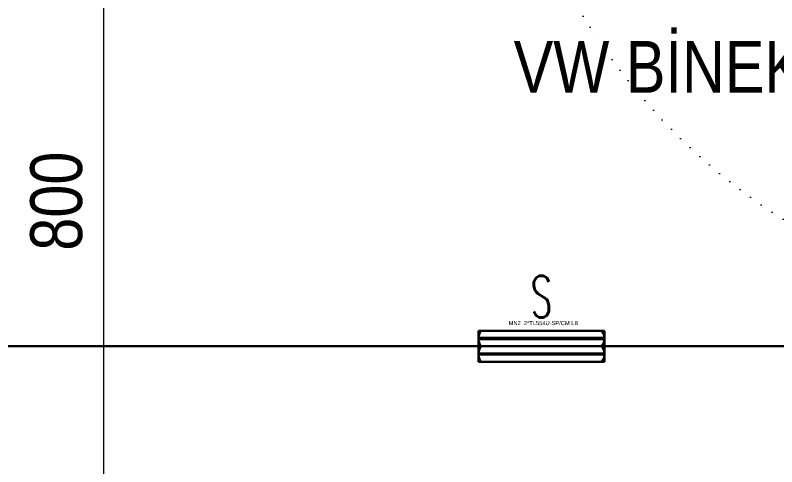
# Model space of a CAD drawing. Header units: metres. Extents: x -13316 to 152404, y -3899 to 30226.
# Drawn here: x 58359 to 59094, y 464 to 899 of the extents above; entities that cross this region are included whole.
import ezdxf
from ezdxf.enums import TextEntityAlignment as Align

# ---------------------------------------------------------------- set-up
doc = ezdxf.new("R2010")
doc.units = ezdxf.units.M
doc.header["$LTSCALE"] = 100
doc.header["$MEASUREMENT"] = 0
doc.linetypes.add('DOT2', pattern=[0.125, 0, -0.125])
doc.layers.get('0').update_dxf_attribs({"color": 9, "lineweight": 9})
for name, color, linetype, lineweight in [('06D', 9, 'Continuous', 9), ('21', 9, 'Continuous', 9), ('25', 9, 'Continuous', 9), ('E-2x54 W SIVAÜSTÜ FLUORESAN YÜKSEK TAVAN ARMATÜRÜ', 7, 'Continuous', 30), ('E-KABLO', 7, 'Continuous', 30), ('E-LINYE', 7, 'Continuous', 30)]:
    doc.layers.add(name, color=color, linetype=linetype, lineweight=lineweight)
doc.styles.add('Arial', font='arial.ttf', dxfattribs={"height": 2.5})
doc.styles.add('E-YAZI', font='txttw.shx')
doc.styles.add('MuuM_TEXT-STANDART', font='ARIALN.TTF')
doc.dimstyles.new('MuuM_DIM200', dxfattribs={"dimscale": 20, "dimtxt": 2, "dimasz": 1, "dimexe": 1, "dimexo": 1, "dimgap": 1, "dimtad": 1, "dimdec": 1, "dimrnd": 0.5, "dimdsep": 46, "dimtxsty": 'MuuM_TEXT-STANDART', "dimblk": 'ARCHTICK', "dimcen": 0, "dimdle": 0.15, "dimclrd": 256, "dimclre": 256, "dimclrt": 256, "dimadec": 0, "dimazin": 0, "dimtfac": 5, "dimtdec": 1, "dimtix": 1, "dimtmove": 2, "dimatfit": 3, "dimldrblk": 'DOT', "dimfxl": 3, "dimfxlon": 1, "dimtolj": 1, "dimlwd": -1, "dimlwe": -1, "dimarcsym": 0})

# ---------------------------------------------------------------- blocks, each defined once
blk = doc.blocks.new('2x54 W SIVAÜSTÜ FLUORESAN YÜKSEK TAVAN ARMATÜRÜ')
at = {"layer": 'E-2x54 W SIVAÜSTÜ FLUORESAN YÜKSEK TAVAN ARMATÜRÜ', "color": 4}
for p, q in [((-60.8, 15), (-60.8, -15)), ((-60.8, 15), (60.8, 15)), ((60.8, 15), (60.8, 0)), ((-60, 0), (-15, 0)), ((15, 0), (60, 0)), ((60.8, 0), (60.8, -15)), ((-60.8, -15), (60.8, -15))]:
    blk.add_line(p, q, dxfattribs=at)
at = {"layer": 'E-2x54 W SIVAÜSTÜ FLUORESAN YÜKSEK TAVAN ARMATÜRÜ', "color": 7}
for p, q in [((-59.27, 8.01), (59.32, 8.01)), ((-60.8, 0), (60.8, 0)), ((-59.16, 7.01), (59.44, 7)), ((-59.27, -6.99), (59.32, -6.99)), ((-59.16, -7.99), (59.44, -8))]:
    blk.add_line(p, q, dxfattribs=at)
for centre in [(-59.23, 7.63), (-59.23, 7.33), (59.36, 7.63), (59.36, 7.33), (-59.23, -7.37), (59.36, -7.37), (-59.23, -7.67), (59.36, -7.67)]:
    blk.add_circle(centre, 0.11, dxfattribs=at)
for centre, radius, start, end in [((-48.66, 7.5), 12.14, 141.85995, 218.14005), ((48.66, 7.5), 12.14, 321.85995, 38.14005), ((-59.12, 7.51), 0.515, 106.86737, 266.76121), ((-59.32, 7.49), 0.519, 289.2244, 84.40418), ((59.47, 7.51), 0.515, 106.86737, 266.76121), ((59.27, 7.49), 0.519, 289.2244, 84.40418), ((-48.66, -7.5), 12.14, 141.85995, 218.14005), ((-59.12, -7.49), 0.515, 106.86737, 266.76121), ((-59.32, -7.51), 0.519, 289.2244, 84.40418), ((48.66, -7.5), 12.14, 321.85995, 38.14005), ((59.47, -7.49), 0.515, 106.86737, 266.76121), ((59.27, -7.51), 0.519, 289.2244, 84.40418)]:
    blk.add_arc(centre, radius, start, end, dxfattribs=at)
at = {"layer": 'E-2x54 W SIVAÜSTÜ FLUORESAN YÜKSEK TAVAN ARMATÜRÜ', "color": 7, "style": 'Arial'}
blk.add_text('MN2  2*TL554U-SP/CM LB', height=3.9508, dxfattribs=at).set_placement((-31.61, 20.4))
blk = doc.blocks.new('_ArchTick')
at = {"color": 0, "linetype": 'ByBlock', "const_width": 0.15}
blk.add_lwpolyline([(-0.5, -0.5), (0.5, 0.5)], dxfattribs=at)
blk = doc.blocks.new('*D705')
at = {"layer": '25', "transparency": 16777216}
for p, q in [((92023.79, -1068), (92003.79, -1068)), ((92023.79, -1871), (92023.79, -1065)), ((92083.79, -1868), (92003.79, -1868))]:
    blk.add_line(p, q, dxfattribs=at)
at = {"layer": '25', "transparency": 16777216, "xscale": 20, "yscale": 20, "zscale": 20}
for p, rotation in [((92023.79, -1068), 90), ((92023.79, -1868), 270)]:
    blk.add_blockref('_ArchTick', p, dxfattribs=dict(at, rotation=rotation))
at = {"layer": '25', "transparency": 16777216, "insert": (91978.26, -1468), "char_height": 50, "attachment_point": 5, "rotation": 90, "style": 'MuuM_TEXT-STANDART'}
blk.add_mtext('\\A1;800', dxfattribs=at)
blk = doc.blocks.new('_Dot')
at = {"color": 0, "linetype": 'ByBlock', "lineweight": -2}
blk.add_line((-0.5, 0), (-1, 0), dxfattribs=at)
at = {"color": 0, "linetype": 'ByBlock', "const_width": 0.5}
blk.add_lwpolyline([(-0.25, 0, 1), (0.25, 0, 1)], format="xyb", close=True, dxfattribs=at)
blk = doc.blocks.new('1.bod.mimari1.elk')
at = {"layer": '06D', "linetype": 'DOT2'}
blk.add_lwpolyline([(2500, -1650), (2500, -7740, 0.414214), (3100, -8340), (12425, -8340)], format="xyb", dxfattribs=at)
at = {"layer": '21', "insert": (2660.09, -8100.5), "char_height": 50, "width": 826.27, "attachment_point": 5, "style": 'MuuM_TEXT-STANDART'}
blk.add_mtext('VW BİNEK', dxfattribs=at)
at = {"layer": '25'}
dim = blk.add_linear_dim(base=(2124.7, -7830), p1=(2360.93, -8630), p2=(2124.7, -7830), angle=90, dimstyle='MuuM_DIM200', override={"dimtxt": 2.5}, dxfattribs=at)
dim.commit()
dim.dimension.update_dxf_attribs({"geometry": '*D705', "text_midpoint": (2079.17, -8230), "insert": (-89899.09, -6762)})

msp = doc.modelspace()

# ---------------------------------------------------------------- linework, layer by layer
at = {"layer": 'E-KABLO', "color": 6}
for p, q in [((58806, 580), (58170.88, 580)), ((59562.72, 580), (58927.6, 580))]:
    msp.add_line(p, q, dxfattribs=at)

# ---------------------------------------------------------------- block references
at = {"layer": '06D'}
msp.add_blockref('1.bod.mimari1.elk', (56320, 8950), dxfattribs=at)
at = {"layer": 'E-2x54 W SIVAÜSTÜ FLUORESAN YÜKSEK TAVAN ARMATÜRÜ', "color": 6}
msp.add_blockref('2x54 W SIVAÜSTÜ FLUORESAN YÜKSEK TAVAN ARMATÜRÜ', (58866.8, 580), dxfattribs=at)

# ---------------------------------------------------------------- texts
at = {"layer": 'E-LINYE', "color": 3, "linetype": 'Continuous', "style": 'E-YAZI', "width": 0.6}
msp.add_text('S', height=40, dxfattribs=at).set_placement((58866.8, 627.85), align=Align.MIDDLE_CENTER)

doc.saveas('drawing.dxf')
